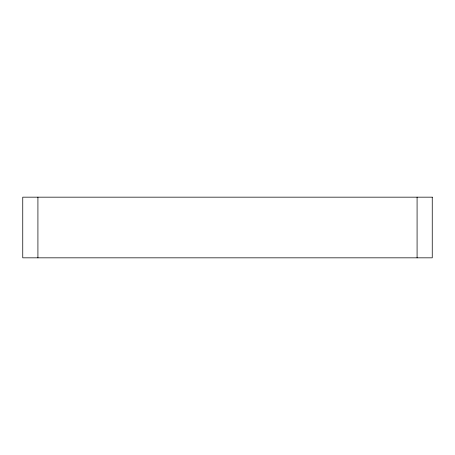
<?xml version="1.0" encoding="UTF-8"?>
<svg xmlns="http://www.w3.org/2000/svg" width="455" height="455" viewBox="0 0 455 455"><rect width="100%" height="100%" fill="white"/><g stroke="black" fill="none" stroke-linecap="round" stroke-linejoin="round"><path stroke-width="0.68" d="M417.081 197.169L417.081 257.831M37.919 197.169L37.919 257.831M432.25 197.169L22.75 197.169L22.75 257.831L432.25 257.831L432.25 197.169"/></g></svg>
